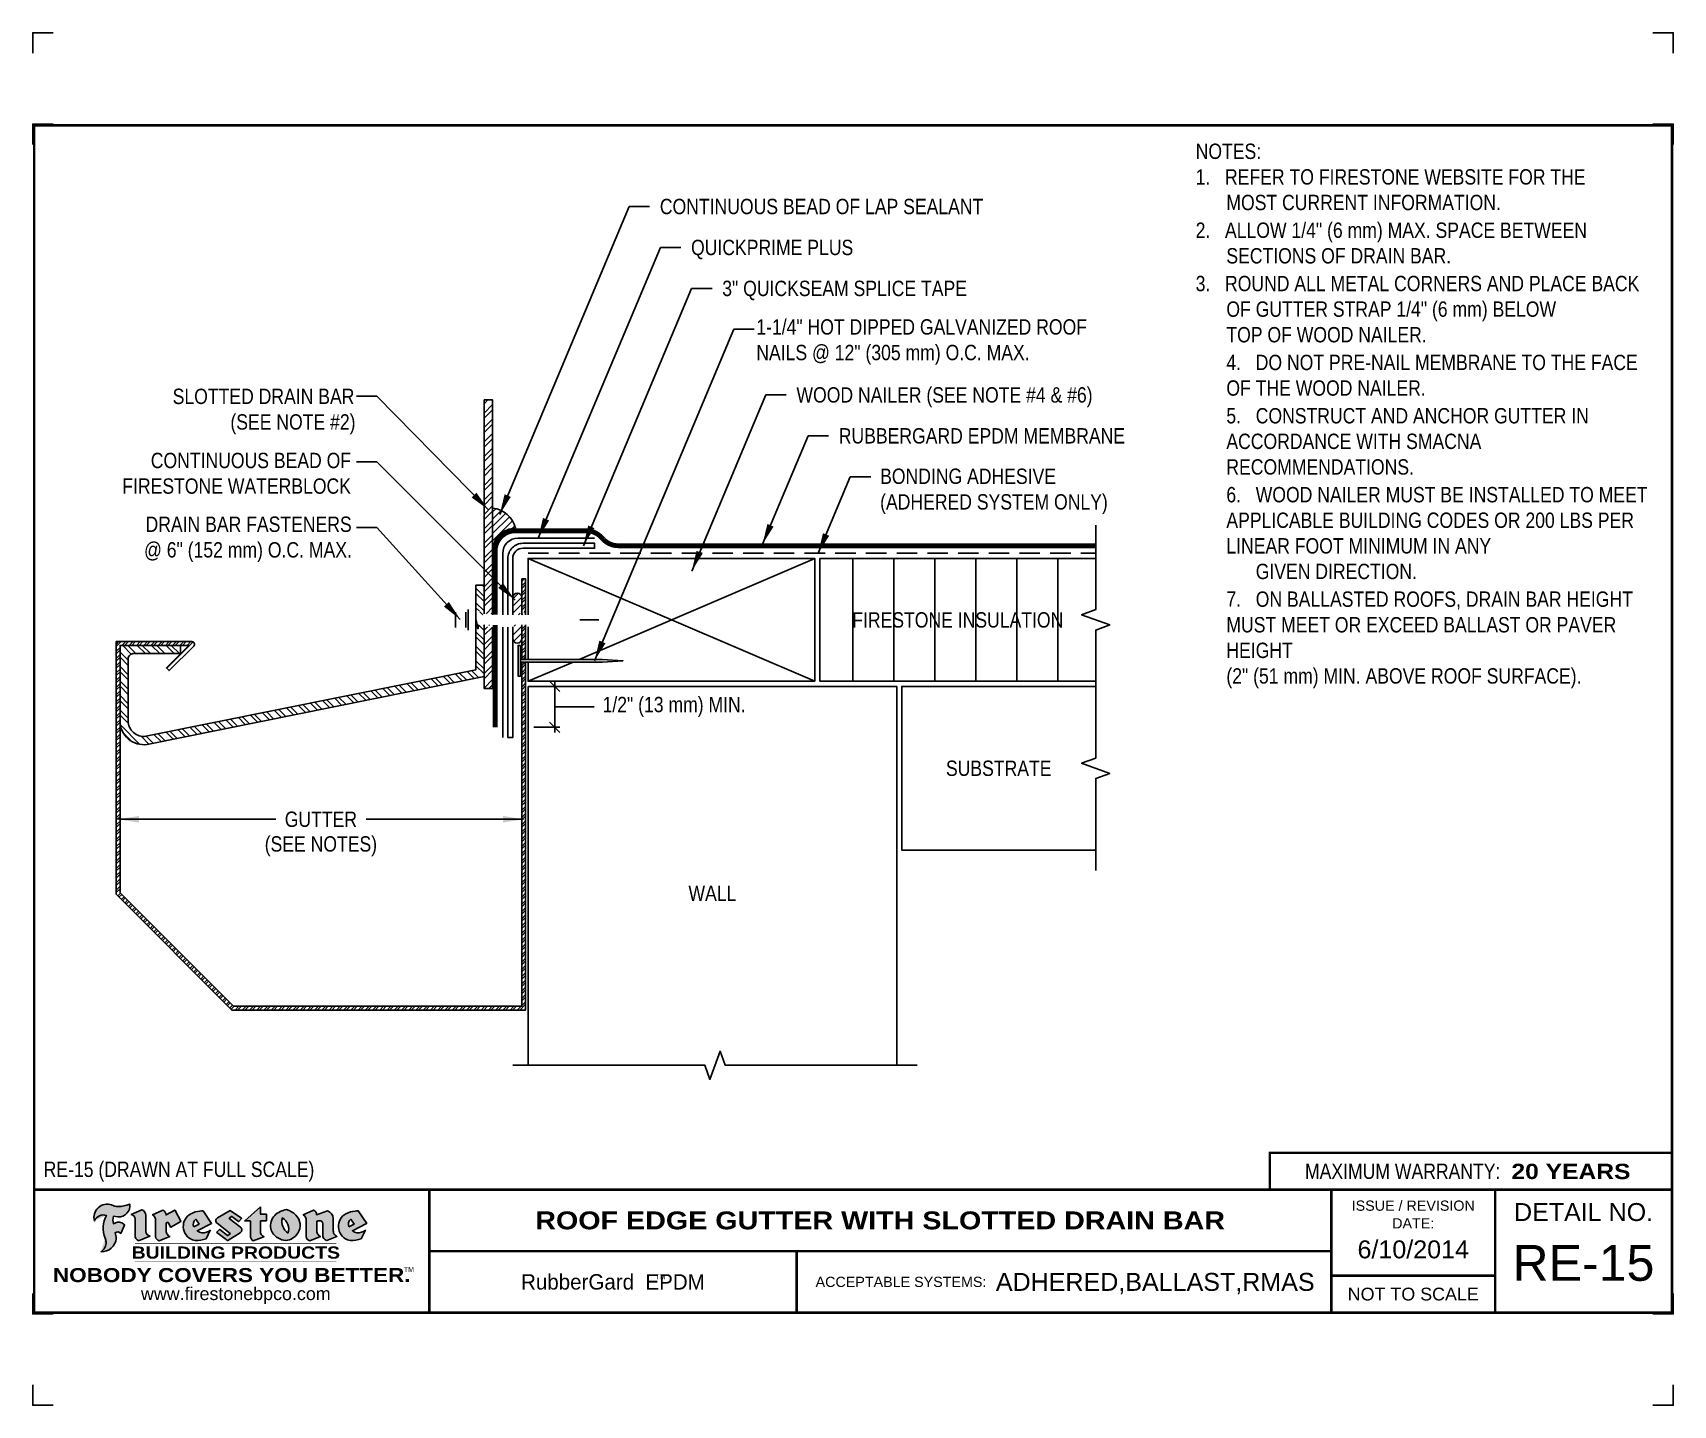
# Model space of a CAD drawing. Header units: inches. Extents: x 143.4 to 163.5, y 3.4 to 20.2.
import ezdxf
from ezdxf.enums import TextEntityAlignment as Align

# ---------------------------------------------------------------- set-up
doc = ezdxf.new("R2010")
doc.units = ezdxf.units.IN
doc.header["$MEASUREMENT"] = 0
doc.linetypes.add('HIDDEN', pattern=[0.375, 0.25, -0.125])
doc.layers.get('0').update_dxf_attribs({"linetype": 'CONTINUOUS'})
doc.layers.get('DEFPOINTS').update_dxf_attribs({"linetype": 'CONTINUOUS'})
for name, color, linetype in [('FSBP-ACCESSORY-FIRESTONE', 7, 'CONTINUOUS'), ('FSBP-ACCESSORY-OTHER', 7, 'CONTINUOUS'), ('FSBP-ADHESIVE', 1, 'HIDDEN'), ('FSBP-ANNO-NOTE', 7, 'CONTINUOUS'), ('FSBP-INSULATION', 7, 'CONTINUOUS'), ('FSBP-MEMBRANE', 7, 'CONTINUOUS'), ('FSBP-SEALANTS', 1, 'CONTINUOUS'), ('FSBP-SUBSTRATE-GENERIC', 9, 'CONTINUOUS'), ('FSBP-TTLB', 7, 'CONTINUOUS'), ('FSBP-TTLB-BORDER', 7, 'CONTINUOUS'), ('FSBP-TTLB-TEXT', 7, 'CONTINUOUS'), ('FSBP-WALL-CURB', 9, 'CONTINUOUS'), ('FSBP-WOOD', 7, 'CONTINUOUS')]:
    doc.layers.add(name, color=color, linetype=linetype)
doc.styles.add('FSBP_ARIAL', font='arial.ttf')
doc.styles.add('FSBP_ARIAL_BOLD', font='')
doc.styles.add('FSBP_ARIAL_NAR', font='ARIALN.TTF')
doc.styles.add('FSBP_BANKGOTHIC', font='bgothm.ttf')
doc.styles.get('FSBP_ARIAL_BOLD').set_extended_font_data('Arial Black')
doc.linetypes.add('ZIGZAG', pattern='A,0.0001,-0.2,[131,ltypeshp.shx,S=0.2,R=0,X=-0.2,Y=0],-0.4,[131,ltypeshp.shx,S=0.2,R=180,X=0.2,Y=0],-0.2', length=0.8001)
doc.dimstyles.new('FSBP-DIM', dxfattribs={"dimtxt": 0.1875, "dimasz": 0.125, "dimexe": 0.0625, "dimexo": 0.125, "dimgap": 0.125, "dimtad": 0, "dimdec": 0, "dimzin": 1, "dimdsep": 46, "dimlunit": 4, "dimtxsty": 'FSBP_ARIAL_NAR', "dimblk": 'OBLIQUE', "dimcen": 0.09375, "dimdle": 0.0625, "dimclrd": 256, "dimclre": 256, "dimclrt": 256, "dimadec": 0, "dimazin": 0, "dimtfac": 1, "dimtdec": 0, "dimtmove": 1, "dimatfit": 3, "dimfxl": 1, "dimtolj": 1, "dimtzin": 0, "dimlwd": -1, "dimlwe": -1, "dimarcsym": 0})
doc.dimstyles.new('FSBP-LEADER', dxfattribs={"dimtxt": 0.1875, "dimasz": 0.25, "dimexe": 0.0625, "dimexo": 0.125, "dimgap": 0.125, "dimtad": 0, "dimtih": 1, "dimtoh": 1, "dimdec": 4, "dimzin": 0, "dimdsep": 46, "dimlunit": 4, "dimtxsty": 'FSBP_ARIAL_NAR', "dimcen": 0.09375, "dimclrd": 256, "dimclre": 256, "dimclrt": 256, "dimadec": 0, "dimazin": 0, "dimtfac": 1, "dimtdec": 4, "dimtofl": 0, "dimtmove": 0, "dimatfit": 3, "dimfxl": 1, "dimtolj": 1, "dimtzin": 0, "dimlwd": -1, "dimlwe": -1, "dimarcsym": 0})

# ---------------------------------------------------------------- blocks, each defined once
blk = doc.blocks.new('FSBP_AG_FASTENER')
at = {"layer": 'FSBP-ACCESSORY-FIRESTONE'}
for points in [[(-0.25, -0.094), (-0.25, 0.094)], [(-0.125, 0.094), (-0.125, -0.094)], [(-0.094, 0.125), (-0.094, -0.125)], [(0.005, 0.062), (0, 0.071)], [(0, 0.062), (0, -0.062), (0.026, -0.109), (0.031, -0.062)], [(0, 0.011), (0.026, -0.109)], [(1.268, 0), (1.5, 0)]]:
    blk.add_lwpolyline(points, dxfattribs=at)
blk = doc.blocks.new('_OBLIQUE')
at = {"color": 0, "linetype": 'ByBlock'}
blk.add_line((-0.5, -0.5), (0.5, 0.5), dxfattribs=at)
blk = doc.blocks.new('*D6')
at = {"layer": 'DEFPOINTS', "color": 0, "transparency": 16777216}
for p in [(149.496, 12.206), (149.439, 11.706), (149.82, 11.706)]:
    blk.add_point(p, dxfattribs=at)
at = {"layer": 'FSBP-ANNO-NOTE', "transparency": 16777216}
for p, q in [((149.82, 12.268), (149.82, 11.643)), ((149.621, 12.206), (149.883, 12.206)), ((149.82, 11.956), (150.05, 11.956)), ((150.05, 11.956), (150.3, 11.956)), ((149.564, 11.706), (149.883, 11.706))]:
    blk.add_line(p, q, dxfattribs=at)
at = {"layer": 'FSBP-ANNO-NOTE', "transparency": 16777216, "xscale": 0.125, "yscale": 0.125, "zscale": 0.125}
for p, rotation in [((149.82, 12.206), 90), ((149.82, 11.706), 270)]:
    blk.add_blockref('_OBLIQUE', p, dxfattribs=dict(at, rotation=rotation))
at = {"layer": 'FSBP-ANNO-NOTE', "transparency": 16777216, "insert": (151.278, 11.956), "char_height": 0.1875, "attachment_point": 5, "style": 'FSBP_ARIAL_NAR'}
blk.add_mtext('\\A1;1/2" (13 mm) MIN.', dxfattribs=at)
blk = doc.blocks.new('FSBP_HOT-DIPPED-NAIL')
at = {"layer": 'FSBP-ACCESSORY-OTHER'}
blk.add_lwpolyline([(0, 0.1875), (0, -0.1875), (-0.03125, -0.1875), (-0.03125, 0.1875)], close=True, dxfattribs=at)
blk.add_lwpolyline([(0, 0.015625), (1, 0.015625), (1.25, 0), (1, -0.015625), (0, -0.015625)], dxfattribs=at)
blk = doc.blocks.new('TTLB-EPDM_1a')
at = {"layer": 'FSBP-TTLB-TEXT'}
h = blk.add_hatch(color=1, dxfattribs=at)
edge = h.paths.add_edge_path()
edge.add_arc((1.037, -0.198), 0.132, 264.041, 370.3106)
edge.add_arc((1.028, 0.121), 0.327, 270.0506, 295.2346, ccw=False)
edge.add_arc((1.023, -0.067), 0.139, 249.3281, 272.0749, ccw=False)
edge.add_line((0.974, -0.197), (0.947, -0.185))
edge.add_arc((0.894, -0.339), 0.163, 70.8459, 194.3325)
edge.add_arc((0.844, -0.426), 0.118, 70.9695, 156.9641, ccw=False)
edge.add_arc((1.153, -0.468), 0.311, 150.3231, 203.2084)
edge.add_arc((0.756, -0.641), 0.122, 0.8849, 24.3467, ccw=False)
edge.add_arc((0.749, -0.648), 0.129, -58.3666, 3.6217, ccw=False)
edge.add_arc((0.826, -0.579), 0.178, 267.2205, 354.1382)
edge.add_arc((0.79, -0.601), 0.213, 0.9996, 21.005)
edge.add_arc((1.019, -0.567), 0.0514, 40.8212, 125.5273, ccw=False)
edge.add_line((1.058, -0.533), (1.103, -0.431))
edge.add_arc((1.041, -0.47), 0.0733, 32.3168, 66.3148)
edge.add_arc((1.032, -0.506), 0.11, 69.8179, 125.2547)
edge.add_arc((1.128, -0.369), 0.166, 164.157, 196.5811, ccw=False)
edge.add_line((0.968, -0.324), (1.024, -0.329))
h = blk.add_hatch(color=1, dxfattribs=at)
edge = h.paths.add_edge_path()
edge.add_line((1.275, -0.622), (1.415, -0.566))
edge.add_arc((1.421, -0.509), 0.0573, 181.9718, 264.3185, ccw=False)
edge.add_line((1.364, -0.511), (1.363, -0.31))
edge.add_arc((1.294, -0.31), 0.0691, 0.0934, 72.4283)
edge.add_line((1.315, -0.244), (1.187, -0.302))
edge.add_arc((1.175, -0.359), 0.0573, -0.0174, 78.3221, ccw=False)
edge.add_line((1.233, -0.359), (1.233, -0.555))
edge.add_arc((1.306, -0.556), 0.0731, 179.4272, 245.3846)
h = blk.add_hatch(color=1, dxfattribs=at)
edge = h.paths.add_edge_path()
edge.add_line((1.792, -0.384), (1.722, -0.252))
edge.add_arc((1.72, -0.253), 0.00231, 27.872, 117.3767)
edge.add_line((1.719, -0.251), (1.611, -0.307))
edge.add_arc((1.547, -0.306), 0.0636, 359.1658, 425.8794)
edge.add_line((1.573, -0.248), (1.447, -0.305))
edge.add_arc((1.408, -0.37), 0.076, -3.4414, 59.0799, ccw=False)
edge.add_line((1.484, -0.375), (1.484, -0.572))
edge.add_arc((1.541, -0.568), 0.057, 184.1557, 255.3066)
edge.add_line((1.526, -0.623), (1.657, -0.571))
edge.add_arc((1.688, -0.502), 0.0752, 207.5161, 245.6492, ccw=False)
edge.add_arc((1.721, -0.491), 0.109, 179.4823, 204.5538, ccw=False)
edge.add_line((1.612, -0.49), (1.612, -0.413))
edge.add_arc((1.629, -0.414), 0.0169, 28.3562, 174.855, ccw=False)
edge.add_arc((1.627, -0.42), 0.0211, 22.2169, 40.1021, ccw=False)
edge.add_line((1.647, -0.412), (1.667, -0.455))
edge.add_arc((1.669, -0.454), 0.00231, 204.5451, 299.6324)
edge.add_line((1.67, -0.456), (1.791, -0.387))
edge.add_line((1.791, -0.387), (1.792, -0.384))
h = blk.add_hatch(color=1, dxfattribs=at)
h.paths.add_polyline_path([(2.063, -0.258, 0.025243), (2.025, -0.261, 0.121361), (1.902, -0.301, 0.615167), (1.933, -0.61, 0.053068), (1.968, -0.618, 0.115093), (2.099, -0.599), (2.151, -0.494, -0.087554), (2.104, -0.519, -0.265592), (1.993, -0.501), (2.165, -0.414, 0.451895), (2.166, -0.411)])
h.paths.add_polyline_path([(2.014, -0.419), (1.951, -0.452, -0.372053), (1.973, -0.361)], flags=16)
h = blk.add_hatch(color=1, dxfattribs=at)
edge = h.paths.add_edge_path()
edge.add_arc((2.26, -0.378), 0.0415, 123.2081, 232.2027, ccw=False)
edge.add_line((2.238, -0.343), (2.394, -0.254))
edge.add_arc((2.395, -0.256), 0.00231, 55.6464, 119.6543, ccw=False)
edge.add_line((2.396, -0.254), (2.532, -0.347))
edge.add_arc((2.53, -0.349), 0.00231, -42.7311, 54.4661, ccw=False)
edge.add_line((2.532, -0.35), (2.498, -0.387))
edge.add_arc((2.497, -0.385), 0.00231, 233.7527, 317.2689, ccw=False)
edge.add_line((2.495, -0.387), (2.414, -0.327))
edge.add_arc((2.412, -0.329), 0.00231, 53.7527, 124.4136)
edge.add_line((2.411, -0.327), (2.383, -0.347))
edge.add_arc((2.384, -0.349), 0.00231, 124.4136, 231.8459)
edge.add_line((2.383, -0.351), (2.52, -0.458))
edge.add_arc((2.494, -0.491), 0.0415, -55.2123, 51.8459, ccw=False)
edge.add_line((2.518, -0.525), (2.364, -0.618))
edge.add_arc((2.363, -0.616), 0.00231, 233.2956, 301.2087, ccw=False)
edge.add_line((2.362, -0.618), (2.231, -0.52))
edge.add_arc((2.233, -0.519), 0.00231, 135.5134, 233.218, ccw=False)
edge.add_line((2.231, -0.517), (2.263, -0.485))
edge.add_arc((2.264, -0.486), 0.00231, 53.0353, 135.5134, ccw=False)
edge.add_line((2.266, -0.484), (2.362, -0.557))
edge.add_arc((2.363, -0.555), 0.00231, 233.0353, 302.2363)
edge.add_line((2.364, -0.557), (2.394, -0.538))
edge.add_arc((2.393, -0.536), 0.00231, 302.2363, 412.2027)
edge.add_line((2.394, -0.534), (2.235, -0.41))
h = blk.add_hatch(color=1, dxfattribs=at)
edge = h.paths.add_edge_path()
edge.add_line((2.763, -0.207), (2.763, -0.297))
edge.add_arc((2.766, -0.297), 0.00231, 180, 270)
edge.add_line((2.766, -0.299), (2.835, -0.299))
edge.add_arc((2.835, -0.302), 0.00231, 0, 90, ccw=False)
edge.add_line((2.838, -0.302), (2.838, -0.379))
edge.add_arc((2.835, -0.379), 0.00231, 270, 360, ccw=False)
edge.add_line((2.835, -0.381), (2.766, -0.381))
edge.add_arc((2.766, -0.384), 0.00231, 90, 180)
edge.add_line((2.763, -0.384), (2.763, -0.503))
edge.add_arc((2.837, -0.507), 0.0734, 177.0803, 245.325)
edge.add_line((2.806, -0.574), (2.675, -0.623))
edge.add_arc((2.709, -0.564), 0.0675, 177.0345, 239.6926, ccw=False)
edge.add_line((2.641, -0.561), (2.641, -0.384))
edge.add_arc((2.639, -0.384), 0.00231, 360, 450)
edge.add_line((2.639, -0.381), (2.573, -0.381))
edge.add_line((2.573, -0.381), (2.763, -0.207))
h = blk.add_hatch(color=1, dxfattribs=at)
edge = h.paths.add_edge_path(flags=16)
edge.add_arc((2.94, -0.485), 0.168, 344.5559, 417.014)
edge.add_arc((3.194, -0.388), 0.168, 164.5559, 237.014)
edge = h.paths.add_edge_path()
edge.add_arc((3.069, -0.44), 0.183, 136.0915, 191.2134)
edge.add_arc((3.065, -0.432), 0.18, 194.0167, 240.6664)
edge.add_arc((3.098, -0.385), 0.238, 239.2975, 264.289)
edge.add_arc((3.049, -0.419), 0.204, 277.1987, 326.5036)
edge.add_arc((3.078, -0.434), 0.171, 325.3769, 406.3828)
edge.add_arc((3.012, -0.49), 0.257, 44.2846, 73.829)
edge.add_arc((3.117, -0.498), 0.258, 97.5029, 134.1039)
h = blk.add_hatch(color=1, dxfattribs=at)
edge = h.paths.add_edge_path()
edge.add_line((3.323, -0.572), (3.323, -0.375))
edge.add_arc((3.247, -0.37), 0.076, 356.5586, 419.0799)
edge.add_line((3.286, -0.305), (3.412, -0.248))
edge.add_arc((3.386, -0.306), 0.0636, 0.3963, 65.8794, ccw=False)
edge.add_line((3.45, -0.306), (3.581, -0.259))
edge.add_arc((3.556, -0.353), 0.0969, 2.367, 75.1862, ccw=False)
edge.add_line((3.653, -0.349), (3.653, -0.488))
edge.add_arc((3.762, -0.491), 0.109, 178.3666, 204.5538)
edge.add_arc((3.729, -0.502), 0.0752, 207.5161, 245.2241)
edge.add_line((3.698, -0.57), (3.573, -0.621))
edge.add_arc((3.595, -0.553), 0.0718, 180.3329, 251.5102, ccw=False)
edge.add_line((3.524, -0.553), (3.524, -0.415))
edge.add_arc((3.486, -0.415), 0.0373, 359.3451, 449.05)
edge.add_arc((3.483, -0.442), 0.0645, 86.294, 119.8211)
edge.add_line((3.451, -0.386), (3.451, -0.49))
edge.add_arc((3.56, -0.491), 0.109, 179.4823, 204.5538)
edge.add_arc((3.527, -0.502), 0.0752, 207.5161, 245.6492)
edge.add_line((3.496, -0.571), (3.365, -0.623))
edge.add_arc((3.38, -0.568), 0.0569, 183.9299, 255.3185, ccw=False)
h = blk.add_hatch(color=1, dxfattribs=at)
h.paths.add_polyline_path([(3.958, -0.258, 0.025243), (3.919, -0.261, 0.108564), (3.808, -0.294, 0.64259), (3.827, -0.61, 0.053068), (3.862, -0.618, 0.115093), (3.993, -0.599), (4.046, -0.494, -0.087554), (3.999, -0.519, -0.265592), (3.887, -0.501), (4.06, -0.414, 0.451895), (4.061, -0.411)])
h.paths.add_polyline_path([(3.909, -0.419), (3.845, -0.452, -0.372053), (3.867, -0.361)], flags=16)
at = {"layer": 'DEFPOINTS', "linetype": 'Continuous', "ltscale": 1.75}
for points in [[(-0.016, 13.881), (-0.016, 14.131), (0.234, 14.131)], [(20.016, 13.881), (20.016, 14.131), (19.766, 14.131)], [(-0.016, -2.381), (-0.016, -2.631), (0.234, -2.631)], [(20.016, -2.381), (20.016, -2.631), (19.766, -2.631)]]:
    blk.add_lwpolyline(points, dxfattribs=at)
at = {"layer": 'DEFPOINTS', "color": 1}
for points in [[(0.234, 13.016), (-0.016, 13.016), (-0.016, 12.766)], [(20.016, 12.766), (20.016, 13.016), (19.766, 13.016)], [(0.234, -1.516), (-0.016, -1.516), (-0.016, -1.266)], [(20.016, -1.266), (20.016, -1.516), (19.766, -1.516)]]:
    blk.add_lwpolyline(points, dxfattribs=at)
at = {"layer": 'FSBP-TTLB', "const_width": 0.0312}
blk.add_lwpolyline([(15.09, 0), (20, 0), (20, 0.451), (15.09, 0.451)], close=True, dxfattribs=at)
for points in [[(0, 0), (0, -1.5), (20, -1.5), (20, 0), (0, 0)], [(4.825, 0), (4.825, -0.75)], [(15.84, 0), (15.84, -1.5)], [(17.841, 0), (17.841, -1.5)], [(20, 0), (20, -1.5)], [(4.825, -0.75), (15.84, -0.75)], [(4.825, -0.75), (4.825, -1.5)], [(15.84, -1.049), (17.841, -1.049)]]:
    blk.add_lwpolyline(points, dxfattribs=at)
at = {"layer": 'FSBP-TTLB-BORDER', "const_width": 0.0312}
blk.add_lwpolyline([(20, 0), (20, 13), (0, 13), (0, 0)], dxfattribs=at)
at = {"layer": 'FSBP-TTLB-TEXT', "color": 1}
blk.add_line((0.736, -0.38), (0.736, -0.38), dxfattribs=at)
for points in [[(1.024, -0.329, 0.500051), (1.167, -0.175, -0.11033), (1.028, -0.206, -0.099579), (0.974, -0.197), (0.947, -0.185, 0.597816), (0.736, -0.38, -0.393883), (0.883, -0.314, 0.234941), (0.867, -0.591, -0.10273), (0.878, -0.639, -0.277269), (0.817, -0.757, 0.398543), (1.003, -0.597, 0.087512), (0.989, -0.525, -0.387403), (1.058, -0.533), (1.103, -0.431, 0.149442), (1.07, -0.403, 0.24672), (0.969, -0.416, -0.142429), (0.968, -0.324), (1.024, -0.329)], [(2.166, -0.411), (2.063, -0.258, 0.025243), (2.025, -0.261, 0.108564), (1.914, -0.294, 0.64259), (1.933, -0.61, 0.053068), (1.968, -0.618, 0.115093), (2.099, -0.599), (2.151, -0.494, -0.087554), (2.104, -0.519, -0.265592), (1.993, -0.501), (2.165, -0.414)], [(2.763, -0.207), (2.763, -0.297, 0.414214), (2.766, -0.299), (2.835, -0.299, -0.414214), (2.838, -0.302), (2.838, -0.379, -0.414214), (2.835, -0.381), (2.766, -0.381, 0.414214), (2.763, -0.384), (2.763, -0.503, 0.306899), (2.806, -0.574), (2.675, -0.623, -0.280419), (2.641, -0.561), (2.641, -0.384, 0.414214), (2.639, -0.381), (2.573, -0.381), (2.763, -0.207)], [(4.061, -0.411), (3.958, -0.258, 0.025243), (3.919, -0.261, 0.108564), (3.808, -0.294, 0.64259), (3.827, -0.61, 0.053068), (3.862, -0.618, 0.115093), (3.993, -0.599), (4.046, -0.494, -0.087554), (3.999, -0.519, -0.265592), (3.887, -0.501), (4.06, -0.414)], [(4.06, -0.414, 0.451895), (4.061, -0.411, 0.451895)]]:
    blk.add_lwpolyline(points, format="xyb", dxfattribs=at)
for points in [[(1.275, -0.622), (1.415, -0.566, -0.37561), (1.364, -0.511), (1.363, -0.31, 0.326536), (1.315, -0.244), (1.187, -0.302, -0.355786), (1.233, -0.359), (1.233, -0.555, 0.296011)], [(1.792, -0.384), (1.722, -0.252, 0.411684), (1.719, -0.251), (1.611, -0.307, 0.299603), (1.573, -0.248), (1.447, -0.305, -0.279776), (1.484, -0.375), (1.484, -0.572, 0.320829), (1.526, -0.623), (1.657, -0.571, -0.16794), (1.622, -0.537, -0.109833), (1.612, -0.49), (1.612, -0.413, -0.743335), (1.643, -0.406, -0.078198), (1.647, -0.412), (1.667, -0.455, 0.440465), (1.67, -0.456), (1.791, -0.387)], [(1.951, -0.452), (2.014, -0.419), (1.973, -0.361, 0.372053)], [(2.235, -0.41, -0.515004), (2.238, -0.343), (2.394, -0.254, -0.286782), (2.396, -0.254), (2.532, -0.347, -0.451503), (2.532, -0.35), (2.498, -0.387, -0.381444), (2.495, -0.387), (2.414, -0.327, 0.318472), (2.411, -0.327), (2.383, -0.347, 0.506409), (2.383, -0.351), (2.52, -0.458, -0.50436), (2.518, -0.525), (2.364, -0.618, -0.305316), (2.362, -0.618), (2.231, -0.52, -0.45417), (2.231, -0.517), (2.263, -0.485, -0.376264), (2.266, -0.484), (2.362, -0.557, 0.31147), (2.364, -0.557), (2.394, -0.538, 0.520381), (2.394, -0.534)], [(2.938, -0.313, 0.245263), (2.89, -0.475, 0.206406), (2.977, -0.589, 0.10948), (3.074, -0.621, 0.218515), (3.219, -0.531, 0.368949), (3.196, -0.31, 0.129631), (3.083, -0.243, 0.161074)], [(3.103, -0.53, 0.327131), (3.032, -0.343, 0.327131)], [(3.323, -0.572), (3.323, -0.375, 0.279776), (3.286, -0.305), (3.412, -0.248, -0.293762), (3.45, -0.306), (3.581, -0.259, -0.328876), (3.653, -0.349), (3.653, -0.488, 0.114763), (3.662, -0.537, 0.166033), (3.698, -0.57), (3.573, -0.621, -0.320956), (3.524, -0.553), (3.524, -0.415, 0.412706), (3.487, -0.378, 0.147342), (3.451, -0.386), (3.451, -0.49, 0.109833), (3.461, -0.537, 0.16794), (3.496, -0.571), (3.365, -0.623, -0.321973), (3.323, -0.572, 29.147628)], [(3.845, -0.452), (3.909, -0.419), (3.867, -0.361, 0.372053)]]:
    blk.add_lwpolyline(points, format="xyb", close=True, dxfattribs=at)
at = {"layer": 'FSBP-TTLB-TEXT'}
for points, const_width in [([(1.234, -0.658), (3.691, -0.658)], 0.00781), ([(9.312, -0.75), (9.312, -1.5)], 0.0312), ([(1.234, -0.876), (3.691, -0.876)], 0.00781)]:
    blk.add_lwpolyline(points, dxfattribs=dict(at, const_width=const_width))
at = {"layer": 'FSBP-TTLB-TEXT', "color": 1}
for centre, start, end in [((1.79, -0.385), 299.6324, 27.872), ((2.164, -0.412), 296.7305, 34.0023)]:
    blk.add_arc(centre, 0.00231, start, end, dxfattribs=at)
at = {"layer": 'FSBP-TTLB-TEXT', "style": 'FSBP_ARIAL_NAR'}
blk.add_text('MAXIMUM WARRANTY:', height=0.1875, dxfattribs=at).set_placement((17.905, 0.226), align=Align.MIDDLE_RIGHT)
at = {"layer": 'FSBP-TTLB-TEXT'}
for s, height, style, p in [('ISSUE / REVISION', 0.125, 'FSBP_ARIAL', (16.841, -0.194)), ('DETAIL NO.', 0.2188, 'FSBP_ARIAL', (18.921, -0.272)), ('DATE:', 0.125, 'FSBP_ARIAL', (16.841, -0.41)), ('www.firestonebpco.com', 0.15625, 'FSBP_ARIAL', (2.463, -1.269)), ('RubberGard  EPDM', 0.1875, 'FSBP_BANKGOTHIC', (7.068, -1.125)), ('TM', 0.0625, 'FSBP_BANKGOTHIC', (7.648, -1.063)), ('NOT TO SCALE', 0.15625, 'FSBP_ARIAL', (16.841, -1.274))]:
    blk.add_text(s, height=height, dxfattribs=dict(at, style=style)).set_placement(p, align=Align.MIDDLE_CENTER)
at = {"layer": 'FSBP-TTLB-TEXT', "lineweight": 18, "style": 'FSBP_ARIAL_BOLD'}
blk.add_text('BUILDING PRODUCTS', height=0.14844, dxfattribs=at).set_placement((2.463, -0.767), align=Align.MIDDLE_CENTER)
at = {"layer": 'FSBP-TTLB-TEXT', "color": 1}
for s, height, style, p in [('NOBODY COVERS YOU BETTER.', 0.17188, 'FSBP_ARIAL_BOLD', (2.413, -1.042)), ('TM', 0.0625, 'FSBP_BANKGOTHIC', (4.577, -0.973))]:
    blk.add_text(s, height=height, dxfattribs=dict(at, style=style)).set_placement(p, align=Align.MIDDLE_CENTER)
at = {"layer": 'FSBP-TTLB-TEXT', "style": 'FSBP_ARIAL'}
blk.add_text('ACCEPTABLE SYSTEMS:', height=0.125, dxfattribs=at).set_placement((9.543, -1.125), align=Align.MIDDLE_LEFT)
at = {"layer": 'FSBP-TTLB-TEXT'}
for tag, height, style, p in [('MAXIMUM_WARRANTY', 0.188, 'FSBP_ARIAL_BOLD', (18.04, 0.224)), ('ACCPT_SYSTEMS', 0.219, 'FSBP_ARIAL', (11.744, -1.125))]:
    blk.add_attdef(tag, text='', height=height, dxfattribs=dict(at, style=style)).set_placement(p, align=Align.MIDDLE_LEFT)
for tag, height, style, p in [('DETAIL_DESCP', 0.219, 'FSBP_ARIAL_BOLD', (10.331, -0.374)), ('ISSUE_REV_DATE', 0.219, 'FSBP_ARIAL', (16.841, -0.728)), ('DETAIL_NUMBER', 0.438, 'FSBP_ARIAL', (18.919, -0.893))]:
    blk.add_attdef(tag, text='', height=height, dxfattribs=dict(at, style=style)).set_placement(p, align=Align.MIDDLE_CENTER)

msp = doc.modelspace()

# ---------------------------------------------------------------- hatches: boundary and pattern name
at = {"layer": 'FSBP-ACCESSORY-OTHER'}
h = msp.add_hatch(dxfattribs=at)
h.set_pattern_fill('STEEL', color=256, style=0)
h.set_pattern_definition([(45, (-6e-14, -17.51167), (-0.08838835, 0.08838835), []), (45, (-6e-14, -17.44917), (-0.08838835, 0.08838835), [])])
h.paths.add_polyline_path([(148.959, 13.094), (148.963, 13.128), (148.989, 13.081), (149.02, 13.081), (149.026, 13.128), (149.051, 13.081), (149.062, 13.081), (149.062, 15.705), (148.959, 15.705)])
h.paths.add_polyline_path([(149.062, 12.927), (149.047, 12.956), (149.015, 12.956), (149.01, 12.909), (148.984, 12.956), (148.959, 12.956), (148.959, 12.179), (149.062, 12.179)])
h = msp.add_hatch(dxfattribs=at)
h.set_pattern_fill('STEEL', color=256, scale=0.5, style=0)
h.set_pattern_definition([(45, (43.46205, -17.511667), (-0.044194174, 0.044194174), []), (45, (43.46205, -17.480417), (-0.044194174, 0.044194174), [])])
h.paths.add_polyline_path([(149.465, 12.503), (149.418, 12.503), (149.418, 8.3), (145.899, 8.3), (144.512, 9.686), (144.512, 12.706), (145.352, 12.706), (145.078, 12.432), (145.111, 12.399), (145.412, 12.699, 0.668179), (145.39, 12.753), (144.465, 12.753), (144.465, 9.667), (145.879, 8.253), (149.465, 8.253)])
h.paths.add_polyline_path([(149.465, 12.939), (149.456, 12.956), (149.425, 12.956), (149.419, 12.909), (149.418, 12.911), (149.418, 12.535), (149.465, 12.535)])
h.paths.add_polyline_path([(149.465, 13.518), (149.418, 13.518), (149.418, 13.094), (149.418, 13.081), (149.43, 13.081), (149.435, 13.128), (149.461, 13.081), (149.465, 13.081)])
h = msp.add_hatch(dxfattribs=at)
h.set_pattern_fill('STEEL', color=256, angle=90, style=0)
h.set_pattern_definition([(135, (-0.53795, -17.51167), (-0.08838835, -0.08838835), []), (135, (-0.60045, -17.51167), (-0.08838835, -0.08838835), [])])
h.paths.add_polyline_path([(148.959, 12.328), (148.959, 12.956), (148.953, 12.956), (148.947, 12.909), (148.922, 12.956), (148.89, 12.956), (148.885, 12.909), (148.859, 12.956), (148.859, 12.41), (144.828, 11.596, -0.453824), (144.612, 11.785), (144.612, 12.543, -0.414214), (144.674, 12.606), (145.252, 12.606), (145.252, 12.706), (144.512, 12.706), (144.512, 11.785, 0.457608), (144.845, 11.497)])
h.paths.add_polyline_path([(148.959, 13.441), (148.859, 13.441), (148.859, 13.089), (148.864, 13.081), (148.895, 13.081), (148.901, 13.128), (148.926, 13.081), (148.958, 13.081), (148.959, 13.094)])
at = {"layer": 'FSBP-INSULATION'}
h = msp.add_hatch(dxfattribs=at)
h.set_pattern_fill('LINE', color=256, scale=4, angle=90, style=0)
h.set_pattern_definition([(90, (-64.53795, -29.8488), (-0.5, 3e-17), [])])
h.paths.add_polyline_path([(156.426, 12.268), (156.426, 13.018), (156.254, 13.081), (156.426, 13.143), (156.426, 13.768), (153.059, 13.768), (153.059, 12.268)])
h.paths.add_polyline_path([(153.405, 12.873), (156.08, 12.873), (156.08, 13.164), (153.405, 13.164)], flags=24)
at = {"layer": 'FSBP-SEALANTS'}
h = msp.add_hatch(dxfattribs=at)
h.set_pattern_fill('ANSI31', color=256, scale=0.5, style=0)
h.set_pattern_definition([(45, (21.317566, -17.32908), (-0.044194174, 0.044194174), [])])
h.paths.add_polyline_path([(149.062, 14.383), (149.062, 13.857, -0.414214), (149.342, 14.137, 0.318214)])
h = msp.add_hatch(dxfattribs=at)
h.set_pattern_fill('ANSI31', color=256, scale=0.5, style=0)
h.set_pattern_definition([(45, (-0.53795, -17.511667), (-0.044194174, 0.044194174), [])])
h.paths.add_polyline_path([(149.308, 13.081), (149.333, 13.081), (149.338, 13.128), (149.364, 13.081), (149.395, 13.081), (149.401, 13.128), (149.418, 13.095), (149.418, 13.29, 1), (149.308, 13.29)])
h.paths.add_polyline_path([(149.308, 12.79, 1), (149.418, 12.79), (149.418, 12.956), (149.39, 12.956), (149.385, 12.909), (149.359, 12.956), (149.328, 12.956), (149.322, 12.909), (149.308, 12.934)])

# ---------------------------------------------------------------- linework, layer by layer
at = {"layer": 'FSBP-ACCESSORY-OTHER'}
for points in [[(149.062, 13.081), (149.062, 15.705), (148.959, 15.705), (148.959, 13.094)], [(149.465, 13.081), (149.465, 13.518), (149.418, 13.518), (149.418, 13.081)], [(149.062, 12.927), (149.062, 12.179), (148.959, 12.179), (148.959, 12.956)], [(149.418, 12.956), (149.418, 12.535)], [(149.465, 12.535), (149.465, 12.956)]]:
    msp.add_lwpolyline(points, dxfattribs=at)
for points in [[(148.959, 13.094), (148.959, 13.441), (148.859, 13.441), (148.859, 12.41), (144.828, 11.596, -0.453824), (144.612, 11.785), (144.612, 12.543, -0.414214), (144.674, 12.606), (145.252, 12.606), (145.252, 12.706), (144.512, 12.706), (144.512, 11.785, 0.457608), (144.845, 11.497), (148.959, 12.328), (148.959, 12.956)], [(149.418, 12.503), (149.418, 8.3), (145.899, 8.3), (144.512, 9.686), (144.512, 12.706), (145.352, 12.706), (145.078, 12.432), (145.111, 12.399), (145.412, 12.699, 0.668179), (145.39, 12.753), (144.465, 12.753), (144.465, 9.667), (145.879, 8.253), (149.465, 8.253), (149.465, 12.503)]]:
    msp.add_lwpolyline(points, format="xyb", dxfattribs=at)
at = {"layer": 'FSBP-ADHESIVE', "linetype": 'ZIGZAG', "ltscale": 0.17}
for p, q in [((149.187, 13.829), (149.187, 13.081)), ((150.308, 14.017), (149.373, 14.017)), ((149.186, 12.93), (149.186, 11.581))]:
    msp.add_line(p, q, dxfattribs=at)
at = {"layer": 'FSBP-ADHESIVE', "linetype": 'HIDDEN'}
msp.add_line((149.496, 13.831), (156.426, 13.831), dxfattribs=at)
at = {"layer": 'FSBP-ADHESIVE', "linetype": 'ZIGZAG', "ltscale": 0.17}
msp.add_arc((149.373, 13.829), 0.188, 90, 180, dxfattribs=at)
at = {"layer": 'FSBP-INSULATION', "linetype": 'Continuous'}
msp.add_lwpolyline([(156.426, 12.268), (156.426, 12.893), (156.598, 12.956), (156.254, 13.081), (156.426, 13.143), (156.426, 14.174)], dxfattribs=at)
at = {"layer": 'FSBP-INSULATION'}
msp.add_lwpolyline([(156.426, 13.768), (153.059, 13.768), (153.059, 12.268), (156.426, 12.268)], dxfattribs=at)
at = {"layer": 'FSBP-MEMBRANE', "const_width": 0.06}
msp.add_lwpolyline([(156.426, 13.924), (150.594, 13.924, -0.198912), (150.418, 13.998), (150.382, 14.034, 0.198912), (150.205, 14.107), (149.342, 14.107, 0.414214), (149.092, 13.857), (149.092, 13.081)], format="xyb", dxfattribs=at)
at = {"layer": 'FSBP-MEMBRANE'}
msp.add_lwpolyline([(149.248, 13.081), (149.248, 13.769, -0.414214), (149.433, 13.954), (150.308, 13.954), (150.308, 13.894), (149.433, 13.894, 0.414214), (149.308, 13.769), (149.308, 13.081)], format="xyb", dxfattribs=at)
at = {"layer": 'FSBP-MEMBRANE', "const_width": 0.06}
msp.add_lwpolyline([(149.092, 12.956), (149.092, 11.706)], dxfattribs=at)
at = {"layer": 'FSBP-MEMBRANE'}
msp.add_lwpolyline([(149.308, 12.934), (149.308, 11.581), (149.248, 11.581), (149.248, 12.93)], dxfattribs=at)
at = {"layer": 'FSBP-SEALANTS'}
msp.add_lwpolyline([(149.062, 13.839), (149.062, 13.839), (149.062, 13.857, -0.414214), (149.342, 14.137, 0.318214), (149.062, 14.383)], format="xyb", close=True, dxfattribs=at)
at = {"layer": 'FSBP-SEALANTS', "linetype": 'Continuous'}
for points in [[(149.418, 13.095), (149.418, 13.29, 1), (149.308, 13.29), (149.308, 13.081)], [(149.308, 12.934), (149.308, 12.79, 1), (149.418, 12.79), (149.418, 12.956)]]:
    msp.add_lwpolyline(points, format="xyb", dxfattribs=at)
at = {"layer": 'FSBP-SUBSTRATE-GENERIC'}
for points in [[(156.426, 9.956), (156.426, 11.081), (156.598, 11.143), (156.254, 11.268), (156.426, 11.331), (156.426, 12.268)], [(156.426, 12.206), (154.059, 12.206), (154.059, 10.206), (156.426, 10.206)]]:
    msp.add_lwpolyline(points, dxfattribs=at)
at = {"layer": 'FSBP-WALL-CURB', "linetype": 'Continuous'}
for p, q in [((149.496, 12.206), (153.996, 12.206)), ((149.496, 7.578), (149.496, 12.206)), ((153.996, 12.206), (153.996, 7.578))]:
    msp.add_line(p, q, dxfattribs=at)
at = {"layer": 'FSBP-WALL-CURB'}
msp.add_lwpolyline([(149.309, 7.578), (151.652, 7.578), (151.715, 7.406), (151.84, 7.75), (151.902, 7.578), (154.246, 7.578)], dxfattribs=at)
at = {"layer": 'FSBP-WOOD'}
for p, q in [((149.496, 13.768), (151.246, 13.018)), ((150.118, 12.535), (152.996, 13.768)), ((151.246, 13.018), (152.996, 12.268)), ((149.496, 12.268), (150.045, 12.503))]:
    msp.add_line(p, q, dxfattribs=at)
for points in [[(149.496, 12.503), (149.496, 12.268), (152.996, 12.268), (152.996, 13.768), (151.402, 13.768), (149.496, 13.768), (149.496, 13.081)], [(149.496, 12.933), (149.496, 12.535)]]:
    msp.add_lwpolyline(points, dxfattribs=at)

# ---------------------------------------------------------------- block references
msp.add_blockref('TTLB-EPDM_1a', (143.463, 6.058)).add_auto_attribs({'DETAIL_DESCP': 'ROOF EDGE GUTTER WITH SLOTTED DRAIN BAR', 'ACCPT_SYSTEMS': 'ADHERED,BALLAST,RMAS', 'ISSUE_REV_DATE': '6/10/2014', 'DETAIL_NUMBER': 'RE-15', 'MAXIMUM_WARRANTY': '20 YEARS'})
at = {"layer": 'FSBP-ACCESSORY-FIRESTONE'}
msp.add_blockref('FSBP_AG_FASTENER', (148.859, 13.018), dxfattribs=at)
at = {"layer": 'FSBP-ACCESSORY-OTHER'}
msp.add_blockref('FSBP_HOT-DIPPED-NAIL', (149.404, 12.519), dxfattribs=at)

# ---------------------------------------------------------------- texts
at = {"layer": 'DEFPOINTS', "style": 'FSBP_ARIAL_NAR'}
msp.add_text('RE-15 (DRAWN AT FULL SCALE)', height=0.1875, dxfattribs=at).set_placement((143.58, 6.308), align=Align.MIDDLE_LEFT)
at = {"layer": 'FSBP-ANNO-NOTE', "style": 'FSBP_ARIAL_NAR'}
for s, p in [('CONTINUOUS BEAD OF LAP SEALANT', (151.104, 18.067)), ('QUICKPRIME PLUS', (151.485, 17.567)), ('3" QUICKSEAM SPLICE TAPE', (151.866, 17.067)), ('WOOD NAILER (SEE NOTE #4 & #6)', (152.772, 15.766)), ('RUBBERGARD EPDM MEMBRANE', (153.289, 15.266))]:
    msp.add_text(s, height=0.1875, dxfattribs=at).set_placement(p, align=Align.MIDDLE_LEFT)
for s, p in [('FIRESTONE INSULATION', (154.742, 13.018)), ('SUBSTRATE', (155.242, 11.206)), ('GUTTER', (146.965, 10.583)), ('(SEE NOTES)', (146.965, 10.282)), ('WALL', (151.746, 9.679))]:
    msp.add_text(s, height=0.1875, dxfattribs=at).set_placement(p, align=Align.MIDDLE_CENTER)
at = {"layer": 'FSBP-ANNO-NOTE', "char_height": 0.1875, "attachment_point": 1, "style": 'FSBP_ARIAL_NAR'}
for s, width, gutter_width, heights, insert in [('\\A1;\\pi-0.375,l0.375,t0.1875,0.375;NOTES:\\P1.   REFER TO FIRESTONE WEBSITE FOR THE                MOST CURRENT INFORMATION.\\P{\\H0.083333x;\\P\\pt0.375;}2.   ALLOW 1/4" (6 mm) MAX. SPACE BETWEEN SECTIONS OF DRAIN BAR.\\P{\\H0.083333x;\\P}3.   ROUND ALL METAL CORNERS AND PLACE BACK OF GUTTER STRAP 1/4" (6 mm) BELOW\\P\\pi0;TOP OF WOOD NAILER.\\P{\\H0.083333x;\\P\\pi-0.375,tz;}4.   DO NOT PRE-NAIL MEMBRANE TO THE FACE OF THE WOOD NAILER.\\P{\\H0.083333x;\\P}5.   CONSTRUCT AND ANCHOR GUTTER IN ACCORDANCE WITH SMACNA RECOMMENDATIONS. \\P{\\H0.083333x;\\P\\pt0.375;}6.   WOOD NAILER MUST BE INSTALLED TO MEET APPLICABLE BUILDING CODES OR 200 LBS PER LINEAR FOOT MINIMUM IN ANY \\P      GIVEN DIRECTION.\\P{\\H0.083333x;\\P}7.   ON BALLASTED ROOFS, DRAIN BAR HEIGHT MUST MEET OR EXCEED BALLAST OR PAVER HEIGHT \\P\\pi0;(2" (51 mm) MIN. ABOVE ROOF SURFACE).', 5.68604, 23.081, [7.186], (157.647, 18.835)), ('1-1/4" HOT DIPPED GALVANIZED ROOF\\PNAILS @ 12" (305 mm) O.C. MAX.', 4.25567, 5, [0.733], (152.282, 16.69)), ('\\pi0.089009;SLOTTED DRAIN BAR\\P\\pi0.79412;(SEE NOTE #2)', 2.29591, 5, [0.623], (145.066, 15.842)), ('\\pi1.0776;CONTINUOUS BEAD OF \\P\\pi0.72993;FIRESTONE WATERBLOCK', 3.50406, 5, [0.623], (143.81, 15.059)), ('BONDING ADHESIVE\\P(ADHERED SYSTEM ONLY)', 2.84113, 5, [0.595], (153.794, 14.866)), ('\\pi1.0136,t1.0136;DRAIN BAR FASTENERS \\P\\pi0.99558,t0.99558;@ 6" (152 mm) O.C. MAX.', 3.50406, 5, [0.623], (143.81, 14.28))]:
    msp.add_mtext_dynamic_manual_height_columns(s, width=width, gutter_width=gutter_width, heights=heights, dxfattribs=dict(at, insert=insert))

# ---------------------------------------------------------------- dimensions: what is measured, and where the dimension line sits
at = {"layer": 'FSBP-ANNO-NOTE'}
dim = msp.add_linear_dim(base=(149.82, 11.706), p1=(149.496, 12.206), p2=(149.439, 11.706), angle=270, text='1/2" (13 mm) MIN.', dimstyle='FSBP-DIM', override={"dimtih": 1, "dimtoh": 1}, dxfattribs=at)
dim.commit()
dim.dimension.update_dxf_attribs({"geometry": '*D6', "text_midpoint": (150.425, 11.956), "dimtype": 160})

# ---------------------------------------------------------------- leaders
for points in [[(149.149, 14.306), (150.729, 18.067), (150.979, 18.067)], [(149.618, 14.017), (151.11, 17.567), (151.36, 17.567)], [(150.17, 13.924), (151.491, 17.067), (151.741, 17.067)], [(150.306, 12.518), (152.007, 16.567), (152.257, 16.567)], [(149.011, 14.363), (147.649, 15.749), (147.399, 15.749)], [(151.493, 13.615), (152.397, 15.766), (152.647, 15.766)], [(152.358, 13.943), (152.914, 15.266), (153.164, 15.266)], [(149.336, 13.261), (147.649, 14.948), (147.399, 14.948)], [(153.037, 13.831), (153.43, 14.766), (153.68, 14.766)], [(148.666, 13.023), (147.649, 14.147), (147.399, 14.147)], [(144.492, 10.583), (146.414, 10.583)], [(149.438, 10.583), (147.516, 10.583)]]:
    msp.add_leader(points, dimstyle='FSBP-LEADER', dxfattribs=at)

doc.saveas('drawing.dxf')
